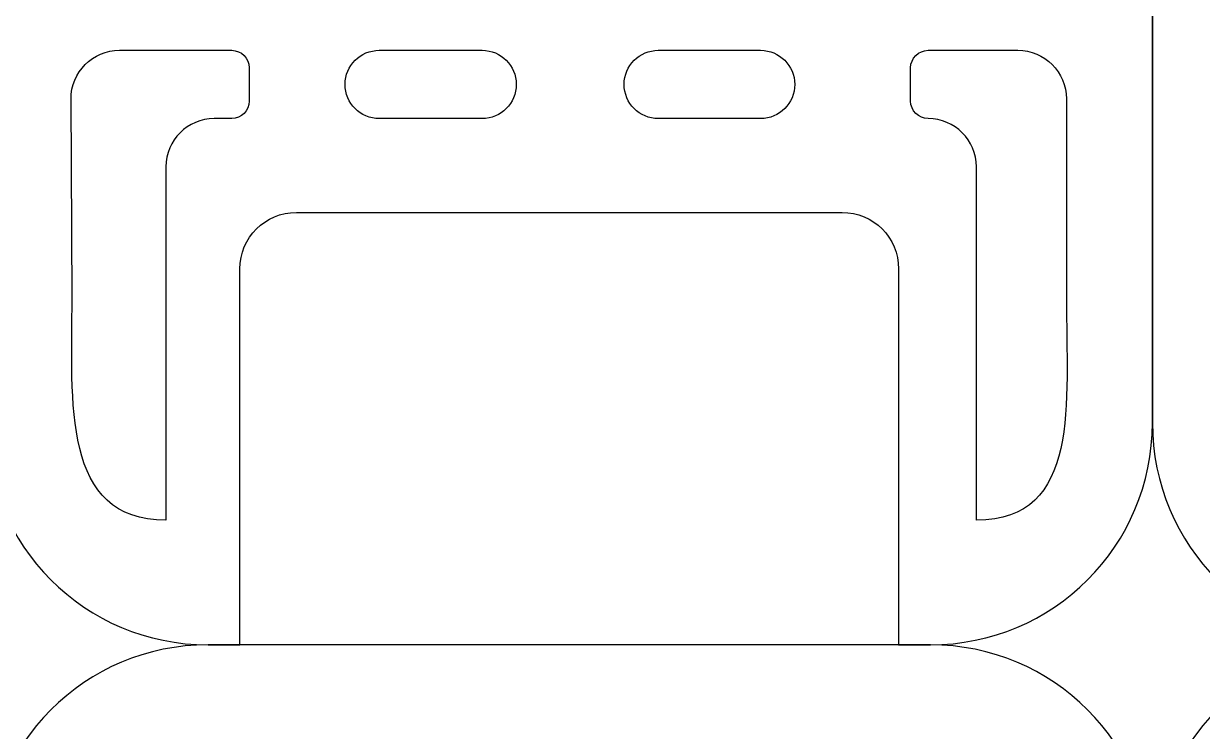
# Model space of a CAD drawing. Extents: x 0 to 3056, y 2 to 1701.
# Drawn here: x 1545 to 2060, y 813 to 1123 of the extents above; entities that cross this region are included whole.
import ezdxf

# ---------------------------------------------------------------- set-up
doc = ezdxf.new("R2010")
doc.units = 0
doc.layers.add('K0102_Printing_Least_6', color=7, linetype='CONTINUOUS')

msp = doc.modelspace()

# ---------------------------------------------------------------- linework, layer by layer
at = {"layer": 'K0102_Printing_Least_6', "color": 1}
for points in [[(2037.655749, 1603.68896), (2037.655749, 948.094976)], [(2037.655949, 948.094976), (2037.655949, 1151.319971), (1783.389955, 1151.319971), (1783.389955, 1173.147971), (2037.655949, 1173.147971)], [(1586.61396, 1110.919972), (1635.574959, 1110.919972)], [(1699.986958, 1110.919972), (1744.928956, 1110.919972)], [(1821.865954, 1110.919972), (1866.528953, 1110.919972)], [(1939.735952, 1110.919972), (1978.880951, 1110.919972)], [(1643.237959, 1103.257972), (1643.237959, 1088.758973)], [(1932.072952, 1088.758973), (1932.072952, 1103.257972)], [(1565.826961, 1002.661975), (1565.392961, 1089.592973)], [(2000.10195, 1089.698973), (2000.10195, 1002.661975)], [(1635.574959, 1081.095973), (1627.909959, 1081.095973)], [(1744.928956, 1081.095973), (1699.986958, 1081.095973)], [(1866.528953, 1081.095973), (1821.865954, 1081.095973)], [(1606.84896, 1060.035973), (1606.84896, 905.586977)], [(1960.796951, 905.586977), (1960.796951, 1060.034973)], [(1663.831958, 1040.094974), (1902.097952, 1040.094974)], [(1625.245959, 851.121979), (1639.128959, 851.121979), (1639.128959, 1015.391975)], [(1926.800952, 1015.391975), (1926.800952, 851.121979), (1940.683951, 851.121979)], [(1940.683951, 851.122179), (1625.245959, 851.122179)]]:
    msp.add_lwpolyline(points, dxfattribs=at)
for points in [[(1821.865954, 1110.919972)], [(1744.928956, 1081.095973)]]:
    msp.add_lwpolyline(points, close=True, dxfattribs=at)
for points in [[(1565.392961, 1089.592973), (1565.333961, 1101.353972), (1574.851961, 1110.919972), (1586.61396, 1110.919972)], [(1635.574959, 1110.919972), (1639.807959, 1110.919972), (1643.237959, 1107.489972), (1643.237959, 1103.257972)], [(1685.074958, 1096.007973), (1685.074958, 1104.243972), (1691.750958, 1110.919972), (1699.986958, 1110.919972)], [(1744.928956, 1110.919972), (1753.163956, 1110.919972), (1759.840956, 1104.243972), (1759.840956, 1096.007973)], [(1806.953955, 1096.007973), (1806.953955, 1104.243972), (1813.629955, 1110.919972), (1821.865954, 1110.919972)], [(1866.528953, 1110.919972), (1874.764953, 1110.919972), (1881.440953, 1104.243972), (1881.440953, 1096.007973)], [(1932.072952, 1103.257972), (1932.072952, 1107.489972), (1935.503952, 1110.919972), (1939.735952, 1110.919972)], [(1978.880951, 1110.919972), (1990.60095, 1110.919972), (2000.10195, 1101.418972), (2000.10195, 1089.698973)], [(1699.986958, 1081.095973), (1691.750958, 1081.095973), (1685.074958, 1087.772973), (1685.074958, 1096.007973)], [(1759.840956, 1096.007973), (1759.840956, 1087.772973), (1753.163956, 1081.095973), (1744.928956, 1081.095973)], [(1821.865954, 1081.095973), (1813.629955, 1081.095973), (1806.953955, 1087.772973), (1806.953955, 1096.007973)], [(1881.440953, 1096.007973), (1881.440953, 1087.772973), (1874.764953, 1081.095973), (1866.528953, 1081.095973)], [(1643.237959, 1088.758973), (1643.237959, 1084.526973), (1639.807959, 1081.095973), (1635.574959, 1081.095973)], [(1939.735952, 1081.095973), (1935.503952, 1081.095973), (1932.072952, 1084.526973), (1932.072952, 1088.758973)], [(1627.909959, 1081.095973), (1616.27896, 1081.095973), (1606.84896, 1071.666973), (1606.84896, 1060.035973)], [(1960.796951, 1060.034973), (1960.796951, 1071.666973), (1951.366951, 1081.095973), (1939.735952, 1081.095973)], [(1639.128959, 1015.391975), (1639.128959, 1029.074974), (1650.144959, 1040.094974), (1663.831958, 1040.094974)], [(1902.097952, 1040.094974), (1915.784952, 1040.094974), (1926.800952, 1029.074974), (1926.800952, 1015.391975)], [(1606.84896, 905.586977), (1561.047961, 905.586977), (1565.826961, 956.859976), (1565.826961, 1002.661975)], [(2000.10195, 1002.661975), (2000.10195, 956.859976), (2006.59695, 905.586977), (1960.796951, 905.586977)], [(1528.272962, 948.094976), (1528.272962, 894.371978), (1571.522961, 851.121979), (1625.245959, 851.121979)], [(1940.683951, 851.121979), (1994.40595, 851.121979), (2037.655949, 894.371978), (2037.655949, 948.094976)], [(2037.655749, 948.094976), (2037.655749, 894.371978), (2080.905748, 851.121979), (2134.628747, 851.121979)], [(1625.245959, 851.122179), (1571.522961, 851.122179), (1528.272962, 807.87218), (1528.272962, 754.146181)], [(2037.655949, 754.146181), (2037.655949, 807.87218), (1994.40595, 851.122179), (1940.683951, 851.122179)], [(2134.628747, 851.122179), (2080.905748, 851.122179), (2037.655749, 807.87218), (2037.655749, 754.146181)]]:
    msp.add_open_spline(points, degree=3, dxfattribs=at)

doc.saveas('drawing.dxf')
